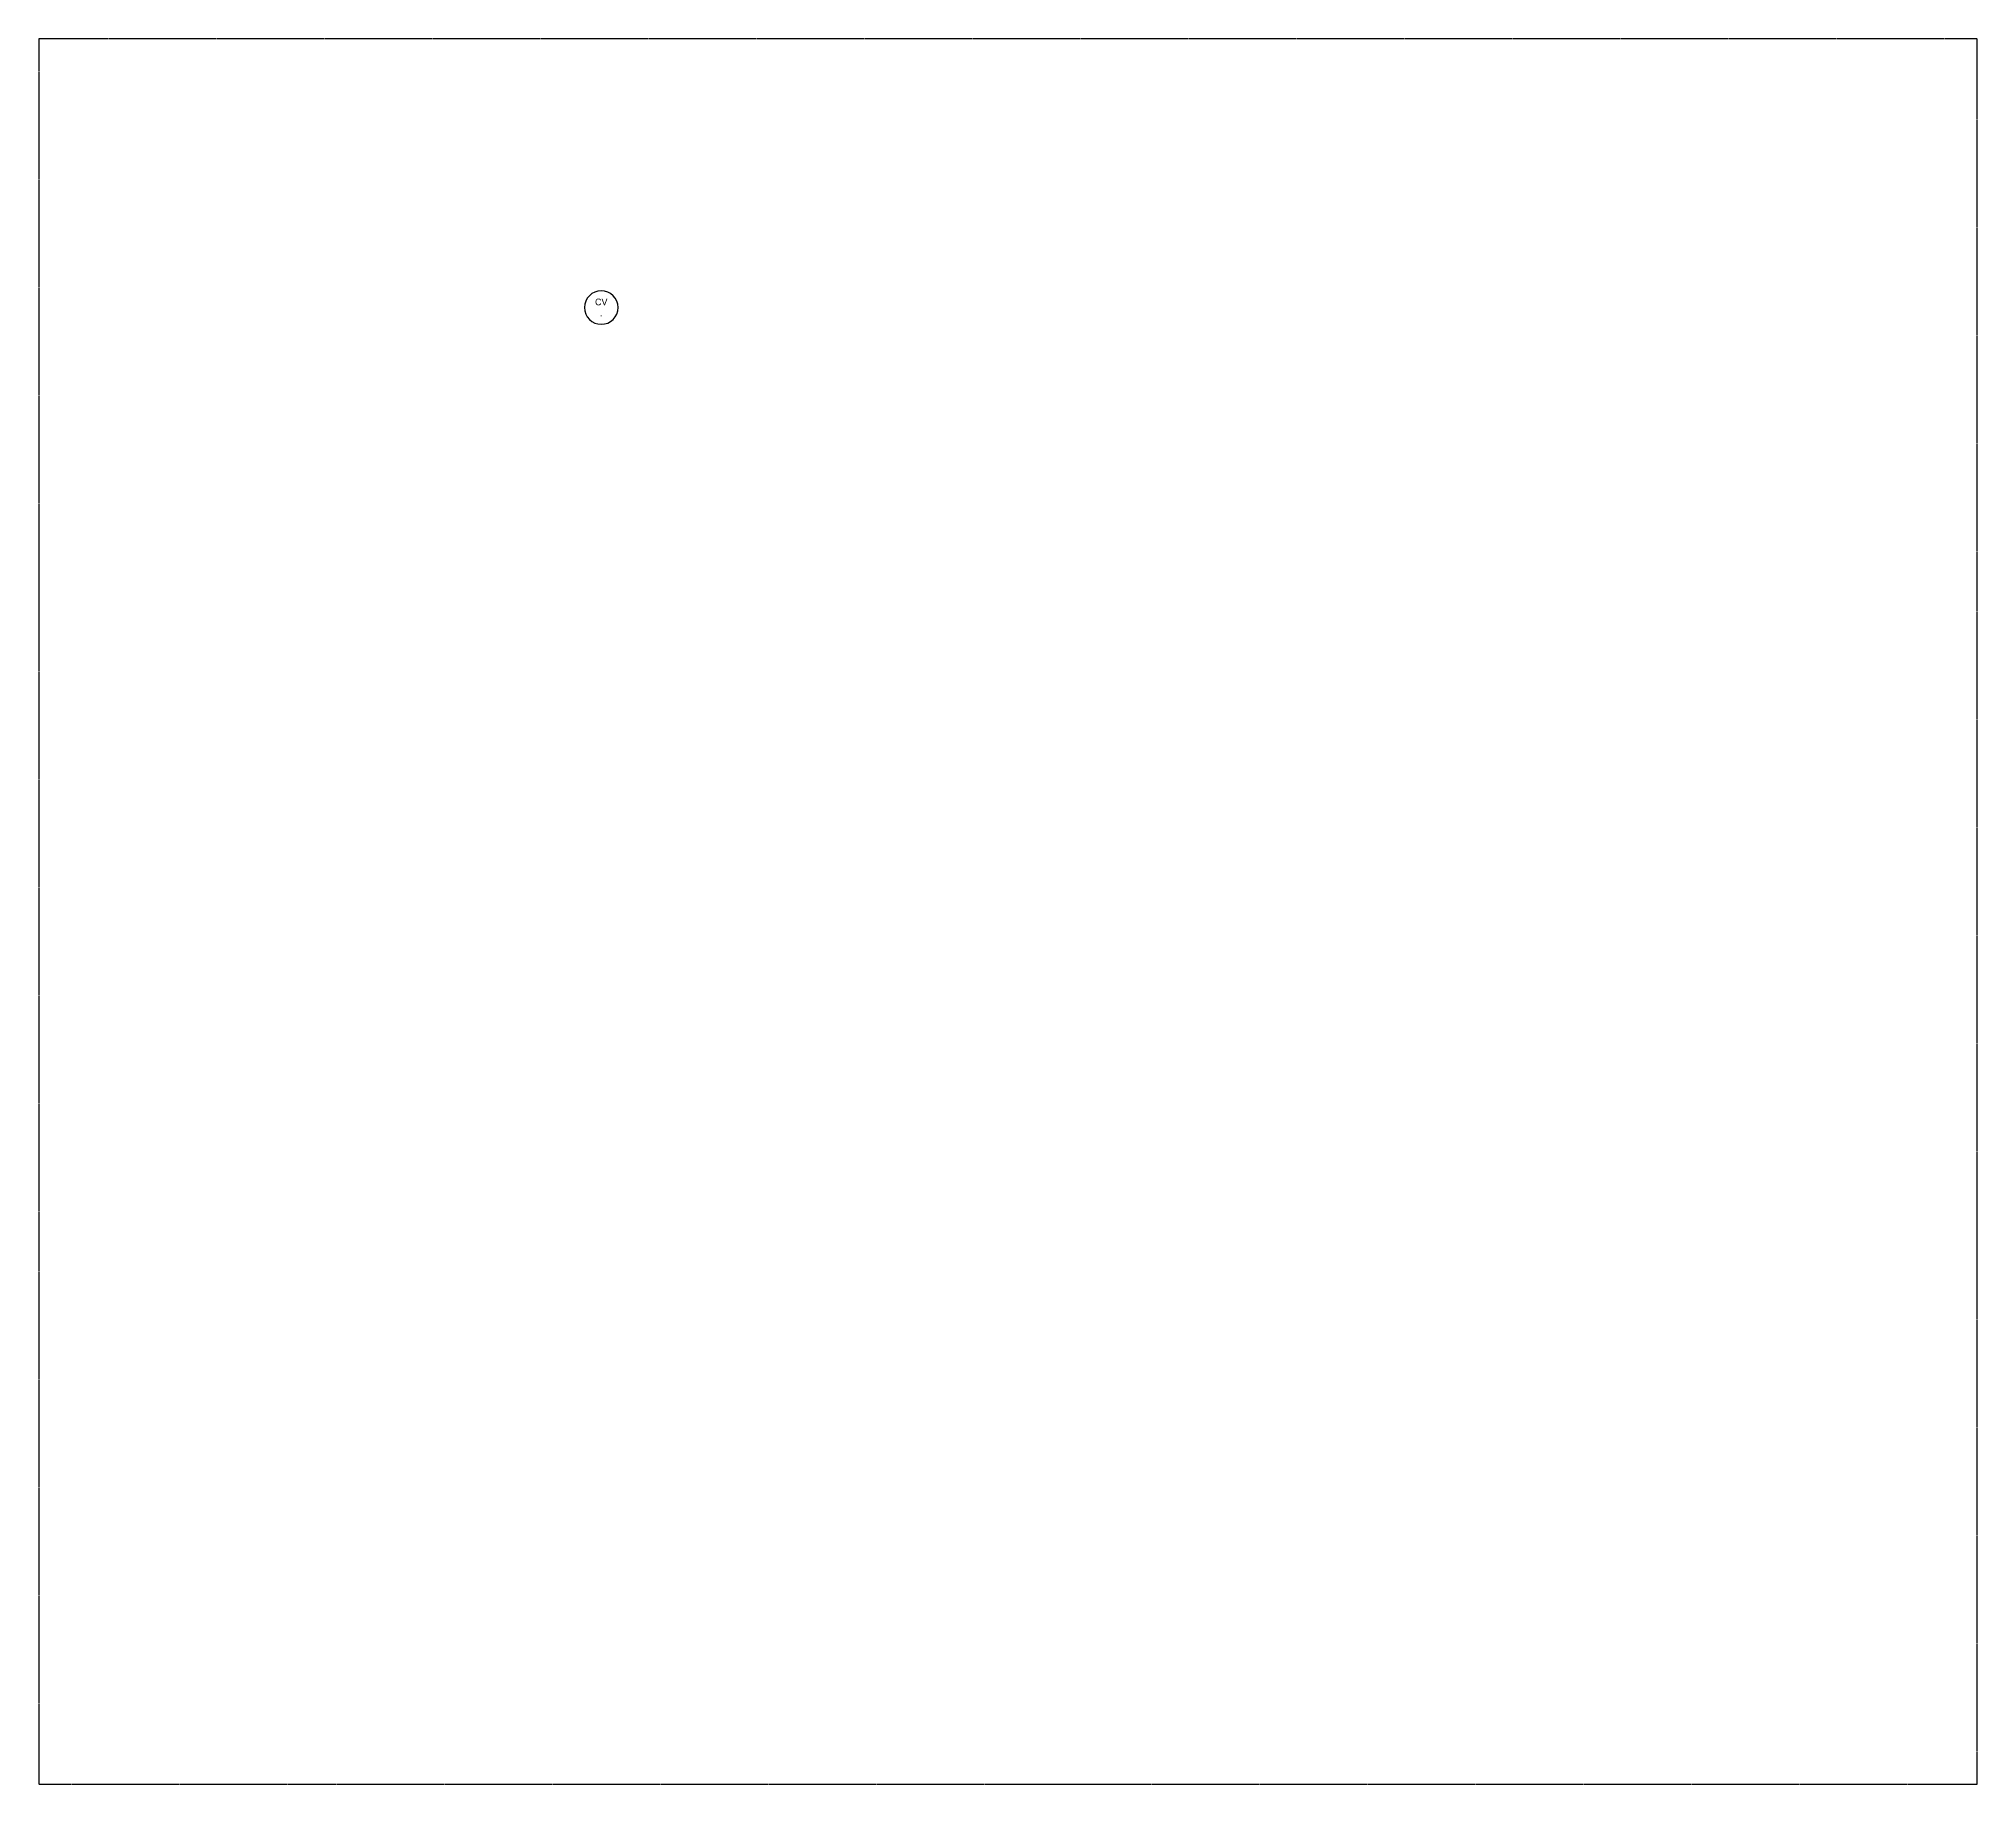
# Model space of a CAD drawing. Header units: millimetres. Extents: x 0 to 578, y 0 to 520.
import ezdxf
from ezdxf.enums import TextEntityAlignment as Align

# ---------------------------------------------------------------- set-up
doc = ezdxf.new("R2010")
doc.units = ezdxf.units.MM
doc.linetypes.add('HIDDEN2', pattern=[0.1875, 0.125, -0.0625])
doc.layers.add('Instrument', color=2, linetype='Continuous')
doc.layers.add('no plot', color=41, linetype='HIDDEN2', plot=False)

# ---------------------------------------------------------------- blocks, each defined once
blk = doc.blocks.new('*U9')
at = {"color": 0, "linetype": 'ByBlock', "lineweight": -2}
for start, end in [(0, 180), (180, 0)]:
    blk.add_arc((0, 0), 0.25, start, end, dxfattribs=at)
blk.add_wipeout([(-0.12, 0.149), (0.125, 0.151), (0.125, 0.024), (-0.12, 0.024)], dxfattribs=at)
blk.add_wipeout([(-0.019, -0.024), (0.023, -0.024), (0.023, -0.155), (-0.019, -0.155)], dxfattribs=at)
for tag, p in [('#(TargetObject.Type)', (0, 0.083)), ('#(TargetObject.LoopNumber)', (0, -0.083))]:
    blk.add_attdef(tag, text='', height=0.1, dxfattribs=at).set_placement(p, align=Align.MIDDLE_CENTER)

msp = doc.modelspace()

# ---------------------------------------------------------------- linework, layer by layer
at = {"layer": 'no plot'}
msp.add_lwpolyline([(0, 0), (577.5, 0), (577.5, 520), (0, 520)], close=True, dxfattribs=at)

# ---------------------------------------------------------------- next in the draw order: block references
at = {"layer": 'Instrument', "linetype": 'ByBlock', "xscale": 20, "yscale": 20, "zscale": 20}
msp.add_blockref('*U9', (167.57, 439.93), dxfattribs=at).add_auto_attribs({'#(TargetObject.Type)': 'CV', '#(TargetObject.LoopNumber)': '.'})

doc.saveas('drawing.dxf')
